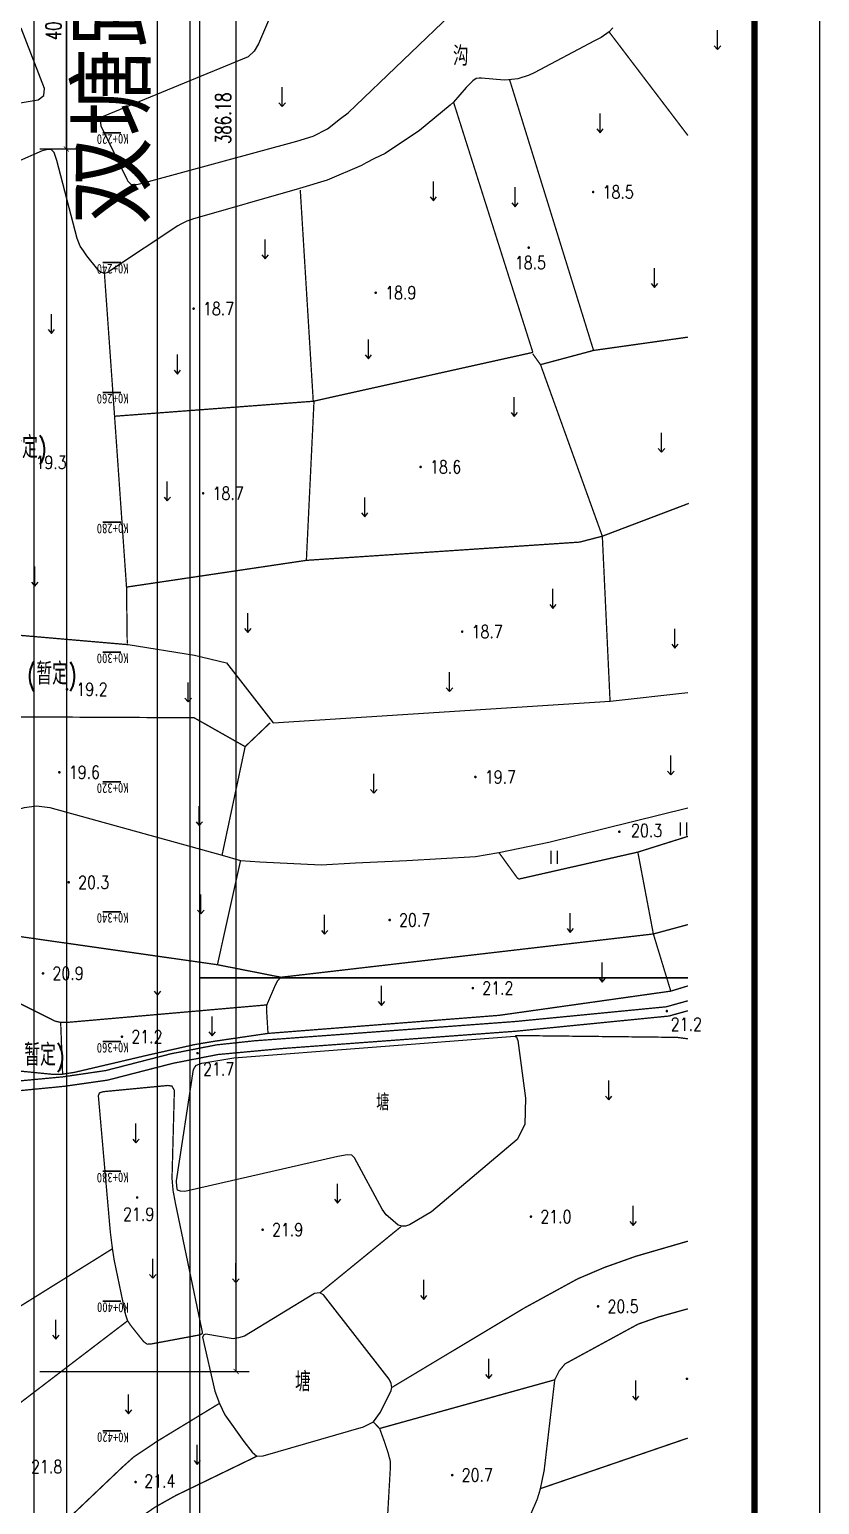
# Model space of a CAD drawing. Header units: millimetres. Extents: x 423323 to 424695, y 55333 to 56284.
# Drawn here: x 423795.8 to 423917.5, y 55692.7 to 55919.9 of the extents above; entities that cross this region are included whole.
import ezdxf
from ezdxf.enums import TextEntityAlignment as Align

# ---------------------------------------------------------------- set-up
doc = ezdxf.new("R2010")
doc.units = ezdxf.units.MM
doc.header["$LTSCALE"] = 1000
doc.linetypes.add('X3', pattern=[5, 4, -1])
for name, color, linetype in [('PUB_DIM', 3, 'Continuous'), ('PUB_TEXT', 7, 'Continuous'), ('TK', 4, 'Continuous'), ('地形图', 252, 'Continuous'), ('建设布局', 7, 'Continuous'), ('路名', 7, 'Continuous'), ('道路网', 7, 'Continuous')]:
    doc.layers.add(name, color=color, linetype=linetype)
doc.styles.add('_TCH_DIM', font='SIMPLEX', dxfattribs={"bigfont": 'GBCBIG'})
doc.styles.add('_TCH_DIM_T3', font='SIMPLEX', dxfattribs={"width": 0.705882, "bigfont": 'GBCBIG'})
doc.styles.add('HZ', font='rs.shx', dxfattribs={"width": 0.8, "bigfont": 'hztxt.shx'})
doc.styles.add('等线体', font='simhei.ttf')
doc.linetypes.add('10421', pattern='A,2,[150,AAA.SHX,S=1,R=0,X=0,Y=1],1e-11', length=2)
doc.dimstyles.new('_TCH_ARCH_M_M&&1', dxfattribs={"dimtxt": 2.38, "dimasz": 0.8, "dimexe": 2, "dimexo": 2.4, "dimgap": 0.8, "dimtad": 1, "dimzin": 0, "dimdsep": 46, "dimtxsty": '_TCH_DIM_T3', "dimblk": 'ARCHTICK', "dimcen": 0.09, "dimclrt": 7, "dimazin": 2, "dimtfac": 1, "dimtdec": 0, "dimtix": 1, "dimtmove": 2, "dimatfit": 3, "dimfxl": 0, "dimtolj": 1, "dimtzin": 0, "dimarcsym": 0})

# ---------------------------------------------------------------- blocks, each defined once
blk = doc.blocks.new('gc120')
for p, q in [((0, 0), (0, 3)), ((-0.5, 0.6), (0, 0)), ((0, 0), (0.5, 0.6))]:
    blk.add_line(p, q)
blk = doc.blocks.new('gc121')
for p, q in [((-0.5, -1), (-0.5, 1)), ((0.5, -1), (0.5, 1))]:
    blk.add_line(p, q)
blk = doc.blocks.new('GC200')
at = {"linetype": 'Continuous', "const_width": 0.2, "flags": 128}
blk.add_lwpolyline([(-0.1, 0, 1), (0.1, 0, 1)], format="xyb", close=True, dxfattribs=at)
blk = doc.blocks.new('wetrewtewtre')
at = {"layer": '建设布局', "color": 1, "linetype": 'Continuous', "flags": 128}
for points in [[(423897.23, 55964.25), (423822.01, 55964.25), (423822.01, 55773.77), (423897.23, 55773.77)], [(423897.23, 55964.25), (423822.01, 55964.25), (423822.01, 55773.77), (423897.23, 55773.77)], [(423897.23, 55773.77), (423822.01, 55773.77), (423822.02, 55614.89), (423841.14, 55595.77), (423897.23, 55595.77)], [(423897.23, 55773.77), (423822.01, 55773.77), (423822.02, 55614.89), (423841.14, 55595.77), (423897.23, 55595.77)]]:
    blk.add_lwpolyline(points, dxfattribs=at)
at = {"layer": '道路网', "color": 2, "linetype": 'Continuous', "lineweight": 30}
for p, q in [((423807.11, 55903.98), (423809.91, 55903.98)), ((423807.11, 55903.98), (423809.91, 55903.98)), ((423807.11, 55883.98), (423809.91, 55883.98)), ((423807.11, 55883.98), (423809.91, 55883.98)), ((423807.11, 55863.98), (423809.91, 55863.98)), ((423807.11, 55863.98), (423809.91, 55863.98)), ((423807.11, 55843.98), (423809.91, 55843.98)), ((423807.11, 55843.98), (423809.91, 55843.98)), ((423807.11, 55823.98), (423809.91, 55823.98)), ((423807.11, 55823.98), (423809.91, 55823.98)), ((423807.11, 55803.98), (423809.91, 55803.98)), ((423807.11, 55803.98), (423809.91, 55803.98)), ((423807.11, 55783.98), (423809.91, 55783.98)), ((423807.11, 55783.98), (423809.91, 55783.98)), ((423807.11, 55763.98), (423809.91, 55763.98)), ((423807.11, 55763.98), (423809.91, 55763.98)), ((423807.11, 55743.98), (423809.91, 55743.98)), ((423807.11, 55743.98), (423809.91, 55743.98)), ((423807.11, 55723.98), (423809.91, 55723.98)), ((423807.11, 55723.98), (423809.91, 55723.98)), ((423809.91, 55703.98), (423807.11, 55703.98)), ((423809.91, 55703.98), (423807.11, 55703.98))]:
    blk.add_line(p, q, dxfattribs=at)
at = {"layer": '道路网', "color": 6, "linetype": 'Continuous', "flags": 128}
for points in [[(423796.51, 56099.98), (423796.51, 55746.27), (423796.52, 55609.27)], [(423796.51, 56099.98), (423796.51, 55746.27), (423796.52, 55609.27)], [(423820.51, 56099.98), (423820.51, 55746.27), (423820.52, 55609.27)], [(423820.51, 56099.98), (423820.51, 55746.27), (423820.52, 55609.27)]]:
    blk.add_lwpolyline(points, dxfattribs=at)
at = {"layer": '道路网', "color": 4, "linetype": 'Continuous', "flags": 128}
for points in [[(423801.51, 56099.98), (423801.51, 55741.27), (423801.52, 55609.27)], [(423801.51, 56099.98), (423801.51, 55741.27), (423801.52, 55609.27)], [(423815.51, 56099.98), (423815.51, 55741.27), (423815.52, 55609.27)], [(423815.51, 56099.98), (423815.51, 55741.27), (423815.52, 55609.27)]]:
    blk.add_lwpolyline(points, dxfattribs=at)
at = {"layer": '道路网', "color": 141, "linetype": 'Continuous', "style": '等线体', "width": 0.8}
for s, rotation, p in [('K0+220', 181.0552, (423811.07, 55903.81)), ('K0+220', 181.0552, (423811.07, 55903.81)), ('K0+240', 181.0552, (423811.07, 55883.81)), ('K0+240', 181.0552, (423811.07, 55883.81)), ('K0+260', 181.0552, (423811.07, 55863.81)), ('K0+260', 181.0552, (423811.07, 55863.81)), ('K0+280', 181.0552, (423811.07, 55843.81)), ('K0+280', 181.0552, (423811.07, 55843.81)), ('K0+300', 181.0552, (423811.07, 55823.81)), ('K0+300', 181.0552, (423811.07, 55823.81)), ('K0+320', 181.0552, (423811.07, 55803.81)), ('K0+320', 181.0552, (423811.07, 55803.81)), ('K0+340', 181.0552, (423811.07, 55783.81)), ('K0+340', 181.0552, (423811.07, 55783.81)), ('K0+360', 181.0552, (423811.07, 55763.81)), ('K0+360', 181.0552, (423811.07, 55763.81)), ('K0+380', 181.0552, (423811.07, 55743.81)), ('K0+380', 181.0552, (423811.07, 55743.81)), ('K0+400', 179.384, (423811.13, 55723.72)), ('K0+400', 179.384, (423811.13, 55723.72)), ('K0+420', 179.384, (423811.13, 55703.72)), ('K0+420', 179.384, (423811.13, 55703.72))]:
    blk.add_text(s, height=1.5, rotation=rotation, dxfattribs=at).set_placement(p)
blk = doc.blocks.new('GeYuanFrame_84040822', base_point=(20.09, 4.53))
at = {"layer": 'TK'}
blk.add_lwpolyline([(20.09, 4.53), (20.09, 598.53), (861.09, 598.53), (861.09, 4.53)], close=True, dxfattribs=at)
at = {"layer": 'TK', "const_width": 1}
blk.add_lwpolyline([(45.09, 588.53), (851.09, 588.53), (851.09, 14.53), (45.09, 14.53)], close=True, dxfattribs=at)
blk = doc.blocks.new('_ArchTick')
at = {"color": 0, "linetype": 'ByBlock', "const_width": 0.15}
blk.add_lwpolyline([(-0.5, -0.5), (0.5, 0.5)], dxfattribs=at)
blk = doc.blocks.new('*D122')
at = {"layer": 'Defpoints', "color": 0}
for p in [(423795.02, 55941.49), (423801.51, 55941.49), (423795.02, 55901.49)]:
    blk.add_point(p, dxfattribs=at)
at = {"layer": 'PUB_DIM', "color": 0, "lineweight": -2}
for p, q in [((423797.42, 55941.49), (423803.51, 55941.49)), ((423801.51, 55901.49), (423801.51, 55941.49)), ((423797.42, 55901.49), (423803.51, 55901.49))]:
    blk.add_line(p, q, dxfattribs=at)
at = {"layer": 'PUB_DIM', "color": 0, "lineweight": -2, "xscale": 0.8, "yscale": 0.8, "zscale": 0.8}
for p, rotation in [((423801.51, 55941.49), 90), ((423801.51, 55901.49), 270)]:
    blk.add_blockref('_ArchTick', p, dxfattribs=dict(at, rotation=rotation))
at = {"layer": 'PUB_DIM', "color": 7, "insert": (423799.52, 55921.49), "char_height": 2.38, "attachment_point": 5, "rotation": 90, "style": '_TCH_DIM_T3'}
blk.add_mtext('\\A1;40.00', dxfattribs=at)
blk = doc.blocks.new('*D128')
at = {"layer": 'Defpoints', "color": 0}
for p in [(423795.01, 56099.31), (423827.66, 56099.31), (423795.02, 55713.14)]:
    blk.add_point(p, dxfattribs=at)
at = {"layer": 'PUB_DIM', "color": 0, "lineweight": -2}
for p, q in [((423797.41, 56099.31), (423829.66, 56099.31)), ((423827.66, 55713.14), (423827.66, 56099.31)), ((423797.42, 55713.14), (423829.66, 55713.14))]:
    blk.add_line(p, q, dxfattribs=at)
at = {"layer": 'PUB_DIM', "color": 0, "lineweight": -2, "xscale": 0.8, "yscale": 0.8, "zscale": 0.8}
for p, rotation in [((423827.66, 56099.31), 90), ((423827.66, 55713.14), 270)]:
    blk.add_blockref('_ArchTick', p, dxfattribs=dict(at, rotation=rotation))
at = {"layer": 'PUB_DIM', "color": 7, "insert": (423825.67, 55906.22), "char_height": 2.38, "attachment_point": 5, "rotation": 90, "style": '_TCH_DIM_T3'}
blk.add_mtext('\\A1;386.18', dxfattribs=at)

msp = doc.modelspace()

# ---------------------------------------------------------------- linework, layer by layer
at = {"layer": '地形图', "color": 250, "linetype": 'Continuous', "flags": 128}
for points in [[(423834.794, 55926.384), (423831.117, 55917.666), (423830.41, 55916.55), (423829.495, 55915.693), (423807.176, 55906.485), (423806.72, 55905.93), (423806.826, 55905.037), (423810.795, 55896.83), (423810.976, 55896.533), (423811.49, 55895.99), (423812.378, 55896.008), (423813.575, 55896.332), (423836.99, 55902.677), (423839.507, 55903.463), (423841.7, 55904.59), (423843.741, 55906.178), (423844.891, 55907.047), (423861.87, 55923.303)], [(423765.706, 55921.507), (423767.889, 55911.504), (423768.35, 55909.85), (423768.664, 55906.334), (423768.856, 55901.793), (423769.29, 55901.13), (423770.094, 55900.945), (423770.985, 55901.107), (423781.778, 55905.581), (423785.04, 55906.86), (423787.556, 55907.485), (423797.151, 55909.034), (423798.04, 55909.73), (423798.139, 55910.785), (423794.56, 55920.08)], [(423885.67, 55920.159), (423885.08, 55919.54), (423883.857, 55918.654), (423882.861, 55918.13), (423873.565, 55913.21), (423872.805, 55912.868), (423871.022, 55912.297), (423869.62, 55912.12), (423868.939, 55912.11), (423865.429, 55912.409), (423865.091, 55912.42), (423864.63, 55912.33), (423864.132, 55911.964), (423864.132, 55911.964), (423863.07, 55910.953), (423861.13, 55908.72), (423860.591, 55908.223), (423855.885, 55904.354), (423850.603, 55900.799), (423848.982, 55899.996), (423847.7, 55899.34), (423846.944, 55898.932), (423841.653, 55896.696), (423837.41, 55895.38), (423820.949, 55890.683), (423820.828, 55890.643), (423820.05, 55890.38), (423819.147, 55889.908), (423818.669, 55889.64), (423808.472, 55882.854), (423807.871, 55882.482), (423807.37, 55882.3), (423806.973, 55882.434), (423806.66, 55882.594), (423806.368, 55882.908), (423804.651, 55885), (423804.148, 55885.78), (423803.62, 55886.51), (423803.15, 55887.712), (423800.018, 55899.732), (423799.615, 55900.924), (423799.24, 55901.34), (423798.708, 55901.405), (423797.762, 55901.19), (423791.726, 55898.543)]]:
    msp.add_lwpolyline(points, dxfattribs=at)
at = {"layer": '地形图', "color": 250, "linetype": 'Continuous', "const_width": 0.2, "flags": 128}
for points, elevation in [([(423897.23, 55903.562), (423885.08, 55919.54)], 18.6), ([(423879.578, 55880.521), (423869.78, 55912.12)], 18.69), ([(423838.424, 55880.607), (423837.53, 55895.16)], 18.97), ([(423807.486, 55880.671), (423807.37, 55882.3)], 19.35), ([(423810.88, 55825.28), (423810.77, 55833.99), (423808.93, 55860.31), (423807.486, 55880.671)], 19.35), ([(423808.93, 55860.31), (423839.53, 55862.62), (423838.424, 55880.607)], 18.97), ([(423874.64, 55868.29), (423882.7, 55870.45), (423879.578, 55880.521)], 18.69), ([(423882.7, 55870.45), (423897.23, 55872.498)], 18.69), ([(423839.53, 55862.62), (423873.35, 55870.15)], 18.96), ([(423838.47, 55838.11), (423839.65, 55862.74)], 19.02), ([(423838.47, 55838.11), (423880.55, 55840.92), (423884.05, 55841.83)], 19.02), ([(423838.47, 55838.11), (423810.77, 55833.99)], 19.02), ([(423779.02, 55825.25), (423783.79, 55827.47), (423811, 55825.12), (423811, 55825.12)], 19.4), ([(423780.98, 55814.06), (423821.18, 55813.86), (423829.04, 55809.41), (423832.9, 55813.09)], 19.72), ([(423829.04, 55809.41), (423825.48, 55792.67)], 19.72), ([(423834.57, 55773.88), (423824.77, 55775.81), (423828.33, 55791.86)], 21.42), ([(423824.77, 55775.81), (423777.32, 55782.58), (423774.19, 55781.28), (423768.09, 55777.67)], 21), ([(423834.57, 55773.88), (423891.91, 55780.55)], 21.42), ([(423800.93, 55758.95), (423799.536, 55758.91), (423787.599, 55760.089), (423782.24, 55760.73), (423777.54, 55761.489), (423762.272, 55765.465), (423762, 55765.67), (423761.892, 55766.162), (423767.82, 55775.08)], 21.42), ([(423834.57, 55773.88), (423834.042, 55773.351), (423833.596, 55772.46), (423832.38, 55769.62), (423832.327, 55769.01), (423832.56, 55765.23), (423824.258, 55764.012), (423821.203, 55763.497), (423814.04, 55761.88), (423802.778, 55759.234), (423800.93, 55758.95), (423800.63, 55766.93)], 21.42), ([(423832.56, 55765.23), (423868.13, 55768.01), (423894.59, 55771.74)], 21.42)]:
    msp.add_lwpolyline(points, dxfattribs=dict(at, elevation=elevation))
for points in [[(423861.13, 55908.72), (423870.058, 55880.541)], [(423870.058, 55880.541), (423873.35, 55870.15)], [(423884.05, 55841.83), (423874.54, 55868.24), (423873.33, 55869.93)], [(423897.38, 55846.89), (423884.05, 55841.83)], [(423884.05, 55841.83), (423885.24, 55816.44)], [(423868.11, 55793.11), (423870.97, 55789.158), (423871.22, 55789.01), (423889.52, 55793.16), (423897.23, 55795.585)], [(423897.23, 55781.991), (423891.91, 55780.55), (423889.52, 55793.16)], [(423893.902, 55769.33), (423870.537, 55767.053), (423834.821, 55764.408), (423830.542, 55764.096), (423824.62, 55763.46), (423817.576, 55762.082), (423807.58, 55759.508), (423800.995, 55758.539), (423792.939, 55757.783), (423781.369, 55758.496), (423766.834, 55761.053), (423760.287, 55765.162), (423759.756, 55767.823), (423759.105, 55769.618), (423758.017, 55771.131), (423737.205, 55776.756), (423735.99, 55777.412), (423734.484, 55778.914), (423732.826, 55780.715), (423732.364, 55781.472), (423732.219, 55782.089)], [(423742.8, 55781.96), (423768.09, 55777.67), (423767.82, 55775.08), (423791.352, 55770.947), (423792.43, 55770.67), (423793.19, 55770.409), (423799.732, 55767.13), (423800.63, 55766.93), (423801.809, 55766.94), (423832.38, 55769.62)], [(423891.91, 55780.55), (423894.59, 55771.74), (423897.23, 55772.548)], [(423893.902, 55769.33), (423897.23, 55770.256)], [(423897.23, 55764.393), (423895.54, 55764.62), (423870.65, 55764.9)], [(423822.49, 55719.01), (423818.324, 55738.953), (423817.94, 55741), (423817.777, 55742.879), (423818.139, 55756.455), (423817.77, 55757.11), (423817.15, 55757.208), (423807.149, 55756.248), (423806.61, 55756.07), (423806.433, 55755.62), (423808.278, 55734.595), (423808.6, 55732.05), (423808.881, 55730.249), (423810.625, 55721.88), (423810.94, 55720.95)], [(423840.54, 55725.25), (423853.108, 55735.506)], [(423808.6, 55732.05), (423784.265, 55716.87), (423780.89, 55714.41), (423779.456, 55713.232), (423765.8, 55699.26), (423760.975, 55694.463), (423759.88, 55693.05), (423759.646, 55691.728), (423759.483, 55689.648), (423759.6, 55688.75), (423760.333, 55687.975), (423768.22, 55682.05)], [(423897.23, 55733.219), (423889.203, 55730.889), (423884.37, 55729.17), (423880.226, 55727.405), (423872.03, 55722.92)], [(423872.03, 55722.92), (423851.629, 55710.68)], [(423778.81, 55671.17), (423768.07, 55682.17), (423785.149, 55700.373), (423787.537, 55702.742), (423788.89, 55703.97), (423789.988, 55704.946), (423810.94, 55720.95), (423811.462, 55720.187), (423813.426, 55717.721), (423813.97, 55717.35), (423814.52, 55717.375), (423822.045, 55718.779), (423822.49, 55719.01)], [(423876.72, 55711.86), (423875.093, 55697.908), (423874.49, 55695), (423874.02, 55693.451), (423870.136, 55684.518), (423868.98, 55683.03), (423872.535, 55672.038), (423873.278, 55670.965), (423875.095, 55670.14), (423876.89, 55669.96)], [(423790.61, 55679.83), (423810.136, 55698.408), (423811.84, 55699.94), (423815.464, 55702.375), (423825.08, 55708.23)], [(423854.38, 55676.8), (423851.147, 55684.823), (423850.914, 55685.561), (423850.78, 55686.26), (423850.773, 55687.26), (423851.399, 55698.248), (423851.38, 55699.38), (423851.035, 55700.692), (423850.491, 55702.308), (423849.77, 55704.319), (423848.79, 55705.37)], [(423874.44, 55695.07), (423897.23, 55702.886)], [(423830.85, 55700.09), (423818.349, 55694.028), (423815.18, 55692.247), (423813.07, 55690.8), (423811.419, 55689.116), (423796.57, 55673.39), (423807.626, 55660.089), (423808.074, 55659.84), (423808.737, 55659.857)]]:
    msp.add_lwpolyline(points, dxfattribs=at)
at = {"layer": '地形图', "color": 250, "linetype": '10421', "flags": 128}
for points, elevation in [([(423811, 55825.12), (423821.258, 55823.514), (423826.16, 55822.32), (423833.347, 55813.088), (423885.24, 55816.44)], 19.02), ([(423828.33, 55791.86), (423831.324, 55791.639), (423840.726, 55791.219), (423846.02, 55791.49)], 21.42)]:
    msp.add_lwpolyline(points, dxfattribs=dict(at, elevation=elevation))
for points in [[(423885.24, 55816.44), (423885.24, 55816.44), (423897.23, 55817.732)], [(423785.41, 55796.8), (423787.54, 55798.04), (423795.065, 55800.036), (423796.91, 55800.28), (423798.935, 55800.036), (423825.48, 55792.67), (423828.33, 55791.86)], [(423846.02, 55791.49), (423853.953, 55791.884), (423864.508, 55792.495), (423868.11, 55793.11), (423875.822, 55794.667), (423897.23, 55799.998)]]:
    msp.add_lwpolyline(points, dxfattribs=at)
at = {"layer": '地形图', "color": 250, "linetype": 'X3', "const_width": 0.2, "flags": 128}
for points in [[(423894.3, 55767.903), (423897.23, 55768.719)], [(423894.3, 55767.903), (423870.66, 55765.558), (423834.946, 55762.913), (423824.834, 55761.973), (423817.907, 55760.618), (423807.856, 55758.03), (423801.203, 55757.081), (423792.981, 55756.277), (423781.192, 55757.004), (423766.286, 55759.627), (423759.889, 55763.641)]]:
    msp.add_lwpolyline(points, dxfattribs=at)
at = {"layer": '地形图', "color": 250, "linetype": 'Continuous', "flags": 128}
for points in [[(423845.49, 55746.46), (423845.49, 55746.46), (423845.49, 55746.46), (423844.75, 55746.496), (423843.333, 55746.252), (423819.754, 55740.881), (423819.089, 55740.935), (423818.641, 55741.103), (423818.528, 55741.648), (423818.463, 55742.527), (423821.068, 55759.662), (423821.27, 55760.039), (423821.563, 55760.322), (423822.375, 55760.664), (423827.281, 55761.466), (423869.927, 55764.772), (423870.652, 55764.779), (423870.652, 55764.779), (423870.856, 55764.627), (423871.038, 55764.111), (423872.24, 55755.271), (423872.114, 55751.175), (423872.114, 55751.175), (423872.114, 55751.175), (423872.114, 55751.175), (423872.114, 55751.175), (423872.114, 55751.175), (423872.114, 55751.175), (423870.947, 55748.898), (423857.735, 55737.723), (423854.372, 55735.742), (423853.714, 55735.539), (423853.208, 55735.506), (423852.622, 55735.7), (423851.428, 55736.71), (423850.779, 55737.285), (423850.124, 55738.175), (423845.895, 55746.071), (423845.49, 55746.46)], [(423830.85, 55700.09), (423831.804, 55700.164), (423847.281, 55704.593), (423848.79, 55705.37), (423849.908, 55706.897), (423851.505, 55710.207), (423851.629, 55710.68), (423851.528, 55711.277), (423851.234, 55711.968), (423841.112, 55724.965), (423840.54, 55725.25), (423839.729, 55725.156), (423828.96, 55718.586), (423828.02, 55718.33), (423827.22, 55718.195), (423822.986, 55718.907), (423822.682, 55718.793), (423822.682, 55718.793), (423822.483, 55718.413), (423824.395, 55710.112), (423825.08, 55708.23), (423825.907, 55706.473), (423828.822, 55702.351), (423830.132, 55700.712)]]:
    msp.add_lwpolyline(points, close=True, dxfattribs=at)
at = {"layer": '地形图', "color": 250, "linetype": 'Continuous', "const_width": 0.2}
msp.add_lwpolyline([(423897.23, 55722.785), (423896.872, 55722.701), (423892.64, 55721.52), (423889.551, 55720.437), (423878.31, 55714.32), (423877.413, 55713.238), (423876.72, 55711.86), (423849.78, 55704.37)], dxfattribs=at)

# ---------------------------------------------------------------- block references
at = {"rotation": 270}
msp.add_blockref('GeYuanFrame_84040822', (423323.496, 56262.526), dxfattribs=at)
msp.add_blockref('wetrewtewtre', (0, 0))
at = {"layer": '地形图', "color": 250, "linetype": 'Continuous'}
for name, p in [('gc120', (423901.796, 55916.804)), ('gc120', (423834.735, 55908.007)), ('gc120', (423883.702, 55903.979)), ('gc120', (423858.034, 55893.502)), ('gc120', (423870.61, 55892.598)), ('GC200', (423882.637, 55894.858, 18.45)), ('gc120', (423832.135, 55884.562)), ('GC200', (423872.714, 55886.284, 18.45)), ('gc120', (423892.093, 55880.143)), ('gc120', (423892.093, 55880.143)), ('GC200', (423849.149, 55879.333, 18.91)), ('gc120', (423799.195, 55873.054)), ('GC200', (423821.104, 55876.888, 18.69)), ('gc120', (423848.02, 55869.152)), ('gc120', (423818.597, 55866.814)), ('gc120', (423870.491, 55860.271)), ('gc120', (423893.153, 55854.756)), ('GC200', (423856.06, 55852.504, 18.55)), ('gc120', (423817.043, 55847.267)), ('GC200', (423822.572, 55848.439, 18.71)), ('gc120', (423847.459, 55844.807)), ('gc120', (423796.653, 55834.148)), ('gc120', (423876.441, 55830.711)), ('gc120', (423829.466, 55826.989)), ('GC200', (423862.467, 55827.126, 18.72)), ('gc120', (423895.236, 55824.584)), ('gc120', (423860.507, 55817.89)), ('GC200', (423801.604, 55818.234, 19.19)), ('gc120', (423820.268, 55816.291)), ('gc120', (423894.609, 55805.052)), ('GC200', (423800.428, 55805.456, 19.58)), ('gc120', (423848.871, 55802.229)), ('GC200', (423864.501, 55804.739, 19.7)), ('gc120', (423821.984, 55797.239)), ('GC200', (423886.663, 55796.293, 20.39)), ('gc121', (423896.578, 55796.733)), ('gc121', (423876.647, 55792.345)), ('GC200', (423801.865, 55788.51, 20.29)), ('gc120', (423822.216, 55783.633)), ('gc120', (423841.278, 55780.496)), ('GC200', (423851.299, 55782.7, 20.65)), ('gc120', (423879.114, 55780.778)), ('gc120', (423884.046, 55773.134)), ('GC200', (423797.911, 55774.474, 21.12)), ('gc120', (423815.536, 55771.122)), ('gc120', (423850.036, 55769.542)), ('GC200', (423864.108, 55772.209, 21.2)), ('GC200', (423893.985, 55768.672, 21.2)), ('gc120', (423823.96, 55764.853)), ('GC200', (423810.062, 55764.717, 21.4)), ('GC200', (423821.715, 55762.179, 21.69)), ('gc120', (423885.038, 55754.97)), ('gc120', (423812.229, 55748.349)), ('gc120', (423843.285, 55739.071)), ('GC200', (423812.412, 55739.948, 21.93)), ('GC200', (423873.055, 55736.997, 20.99)), ('gc120', (423888.792, 55735.649)), ('GC200', (423831.735, 55734.984, 43.82)), ('gc120', (423814.815, 55727.505)), ('gc120', (423827.6, 55726.843)), ('gc120', (423856.54, 55724.239)), ('GC200', (423883.396, 55723.174, 20.48)), ('gc120', (423799.893, 55718.122)), ('gc120', (423866.56, 55712.079)), ('gc120', (423889.197, 55708.747)), ('GC200', (423897.084, 55712.015, 20.5)), ('gc120', (423811.08, 55706.616)), ('gc120', (423821.676, 55698.828)), ('GC200', (423812.167, 55696.11, 21.3)), ('GC200', (423860.936, 55697.176, 20.66))]:
    msp.add_blockref(name, p, dxfattribs=at)

# ---------------------------------------------------------------- texts
at = {"layer": 'PUB_TEXT', "style": '_TCH_DIM'}
for p in [(423792.251, 55853.846), (423796.885, 55818.954), (423795.03, 55760.234)]:
    msp.add_text('暂定', height=3.3759, dxfattribs=at).set_placement(p)
at = {"layer": 'PUB_TEXT', "style": '_TCH_DIM', "width": 0.705882}
for s, p in [(')', (423797.166, 55853.846)), ('(', (423795.485, 55818.954)), (')', (423801.8, 55818.954)), (')', (423799.945, 55760.234))]:
    msp.add_text(s, height=2.975, dxfattribs=at).set_placement(p)
at = {"layer": '地形图', "color": 250, "linetype": 'Continuous', "style": 'HZ', "width": 0.8}
for s, height, p in [('沟', 3, (423862.245, 55915.971)), ('18.5', 2, (423886.487, 55894.858)), ('18.5', 2, (423872.974, 55883.965)), ('18.9', 2, (423852.999, 55879.333)), ('18.7', 2, (423824.954, 55876.888)), ('19.3', 2, (423799.152, 55853.197)), ('18.6', 2, (423859.91, 55852.504)), ('18.7', 2, (423826.422, 55848.439)), ('18.7', 2, (423866.317, 55827.126)), ('19.2', 2, (423805.454, 55818.234)), ('19.6', 2, (423804.278, 55805.456)), ('19.7', 2, (423868.351, 55804.739)), ('20.3', 2, (423890.865, 55796.491)), ('20.3', 2, (423805.715, 55788.51)), ('20.7', 2, (423855.149, 55782.7)), ('20.9', 2, (423801.761, 55774.474)), ('21.2', 2, (423867.958, 55772.209)), ('21.2', 2, (423896.99, 55766.645)), ('21.2', 2, (423813.912, 55764.717)), ('21.7', 2, (423824.964, 55759.744)), ('塘', 2.5, (423850.234, 55754.769)), ('21.9', 2, (423812.642, 55737.378)), ('21.0', 2, (423876.905, 55736.997)), ('21.9', 2, (423835.585, 55734.984, 21.91)), ('20.5', 2, (423887.246, 55723.174)), ('塘', 3, (423837.925, 55711.746)), ('21.8', 2, (423798.473, 55698.486)), ('20.7', 2, (423864.786, 55697.176)), ('21.4', 2, (423815.904, 55696.27))]:
    msp.add_text(s, height=height, dxfattribs=at).set_placement(p, align=Align.MIDDLE)
at = {"layer": '路名', "color": 6, "linetype": 'Continuous', "style": '等线体'}
msp.add_text('双塘路', height=10, rotation=89.87262, dxfattribs=at).set_placement((423813.354, 55889.772))

# ---------------------------------------------------------------- dimensions: what is measured, and where the dimension line sits
at = {"layer": 'PUB_DIM'}
for p1, p2, distance, text, picture, middle in [((423795.015, 55713.137), (423795.015, 56099.312), -32.649, '386.18', '*D128', (423825.673, 55906.225)), ((423795.015, 55901.485), (423795.015, 55941.485), -6.5, '40.00', '*D122', (423799.525, 55921.485))]:
    dim = msp.add_aligned_dim(p1=p1, p2=p2, distance=distance, text=text, dimstyle='_TCH_ARCH_M_M&&1', dxfattribs=at)
    dim.commit()
    dim.dimension.update_dxf_attribs({"geometry": picture, "text_midpoint": middle})

doc.saveas('drawing.dxf')
